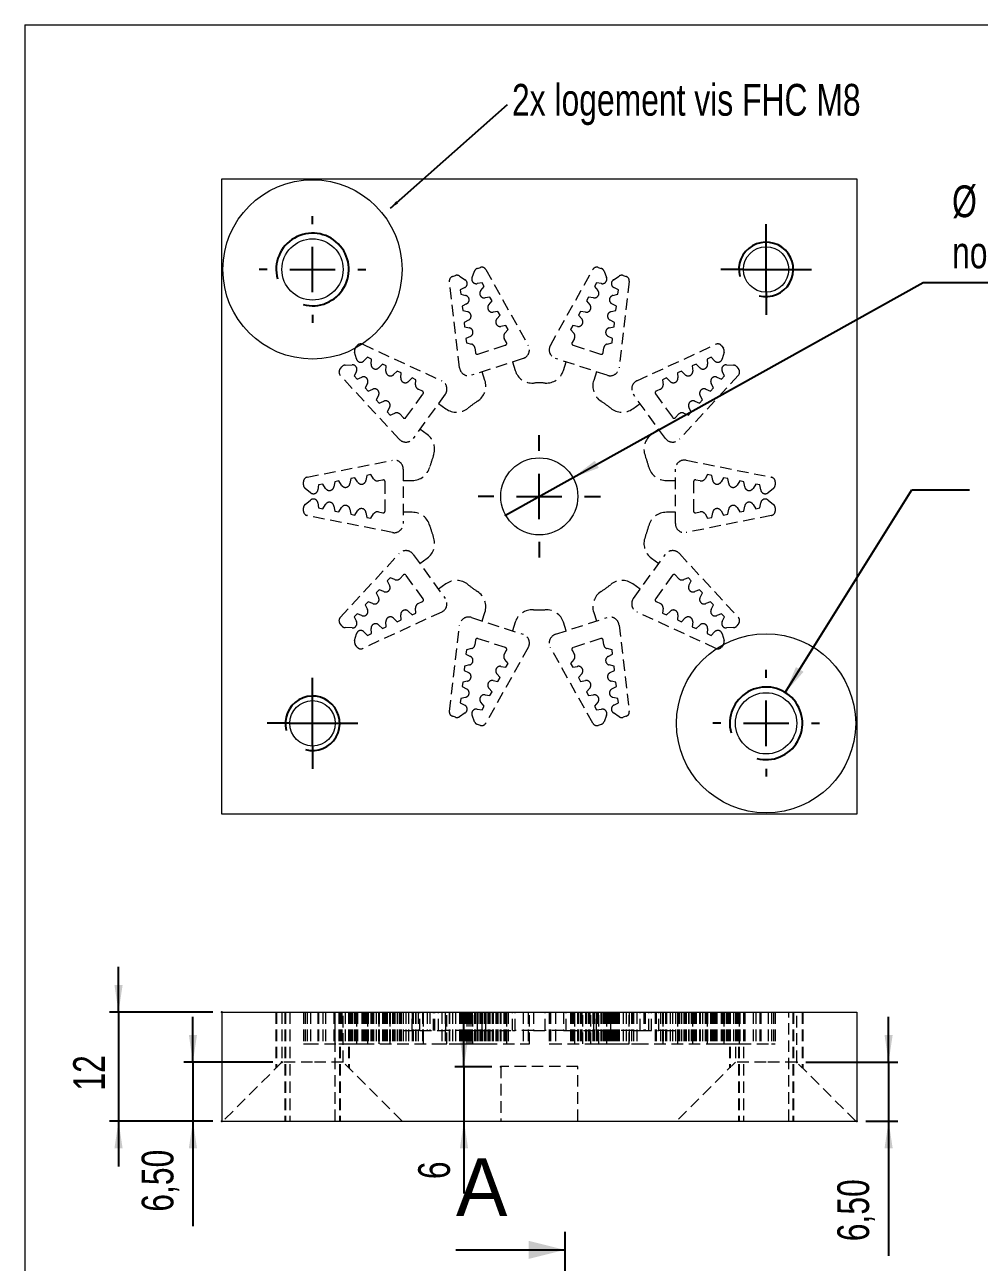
# Model space of a CAD drawing. Extents: x 12 to 198, y 12 to 285.
# Drawn here: x 12 to 117.2, y 148.7 to 285 of the extents above; entities that cross this region are included whole.
import ezdxf

# ---------------------------------------------------------------- set-up
doc = ezdxf.new("R2010")
doc.units = 0
doc.header["$MEASUREMENT"] = 0
doc.header["$PDSIZE"] = -1
doc.linetypes.add('CENTER', pattern=[10.16, 6.35, -1.27, 1.27, -1.27])
doc.linetypes.add('HIDDEN', pattern=[1.905, 1.27, -0.635])
doc.styles.add('SLDTEXTSTYLE0', font='txt', dxfattribs={"width": 0.75})
doc.dimstyles.new('SLDDIMSTYLE2', dxfattribs={"dimtxt": 6, "dimasz": 3, "dimexe": 0, "dimexo": 0.0625, "dimgap": 1.5, "dimtad": 0, "dimtih": 1, "dimtoh": 1, "dimdec": 0, "dimzin": 0, "dimdsep": 46, "dimtxsty": 'Standard', "dimsah": 1, "dimcen": 0.09, "dimadec": 0, "dimazin": 0, "dimtfac": 1, "dimtdec": 0, "dimtofl": 0, "dimtmove": 0, "dimatfit": 3, "dimfxl": 1, "dimtolj": 1, "dimtzin": 0, "dimarcsym": 0})
doc.dimstyles.new('SLDDIMSTYLE3', dxfattribs={"dimtxt": 3.5, "dimasz": 3, "dimexe": 1, "dimexo": 0.0625, "dimgap": 0.875, "dimtad": 0, "dimtih": 1, "dimtoh": 1, "dimzin": 12, "dimdsep": 46, "dimtxsty": 'Standard', "dimsah": 1, "dimcen": 0.09, "dimclrd": 255, "dimclre": 255, "dimclrt": 255, "dimadec": 0, "dimazin": 0, "dimtfac": 1, "dimtdec": 4, "dimtofl": 0, "dimtmove": 0, "dimatfit": 3, "dimfxl": 1, "dimtolj": 1, "dimtzin": 12, "dimarcsym": 0})
doc.dimstyles.new('SLDDIMSTYLE4', dxfattribs={"dimtxt": 3.5, "dimasz": 3, "dimexe": 1, "dimexo": 0.0625, "dimgap": 0.875, "dimtad": 0, "dimtih": 1, "dimtoh": 1, "dimzin": 12, "dimdsep": 46, "dimtxsty": 'Standard', "dimsah": 1, "dimcen": 0.09, "dimclrd": 255, "dimclre": 255, "dimclrt": 255, "dimadec": 0, "dimazin": 0, "dimtfac": 1, "dimtdec": 4, "dimtmove": 0, "dimatfit": 3, "dimfxl": 1, "dimtolj": 1, "dimtzin": 12, "dimarcsym": 0})
doc.dimstyles.new('SLDDIMSTYLE5', dxfattribs={"dimtxt": 6, "dimasz": 1, "dimexe": 0, "dimexo": 0.0625, "dimgap": 1.5, "dimtad": 0, "dimtih": 1, "dimtoh": 1, "dimdec": 0, "dimzin": 0, "dimdsep": 46, "dimtxsty": 'Standard', "dimblk1": 'DOT', "dimblk2": 'DOT', "dimsah": 1, "dimcen": 0.09, "dimadec": 0, "dimazin": 0, "dimtfac": 1, "dimtdec": 0, "dimtofl": 0, "dimtmove": 0, "dimatfit": 3, "dimfxl": 1, "dimtolj": 1, "dimtzin": 0, "dimarcsym": 0})

# ---------------------------------------------------------------- blocks, each defined once
blk = doc.blocks.new('*D11')
for p, q in [((22.34, 176.22), (22.34, 181.22)), ((32.73, 176.22), (21.34, 176.22)), ((22.34, 176.22), (22.34, 164.22)), ((32.73, 164.22), (21.34, 164.22)), ((22.34, 164.22), (22.34, 159.22))]:
    blk.add_line(p, q)
at = {"color": 7}
for p in [(33.73, 176.22), (33.73, 164.22)]:
    blk.add_point(p, dxfattribs=at)
at = {"color": 255}
for points in [[(22.34, 176.22), (22.79, 179.22), (21.89, 179.22)], [(22.34, 164.22), (21.89, 161.22), (22.79, 161.22)]]:
    blk.add_solid(points, dxfattribs=at)
at = {"color": 7, "insert": (20.84, 167.58), "char_height": 3.5, "attachment_point": 7, "rotation": 90, "style": 'SLDTEXTSTYLE0'}
blk.add_mtext('12', dxfattribs=at)
blk = doc.blocks.new('*D12')
for p, q in [((60.42, 170.22), (60.42, 175.22)), ((63.48, 170.22), (59.42, 170.22)), ((60.42, 170.22), (60.42, 164.22)), ((60.42, 164.22), (60.42, 156.25))]:
    blk.add_line(p, q)
at = {"color": 7}
for p in [(64.48, 170.22), (33.73, 164.22)]:
    blk.add_point(p, dxfattribs=at)
at = {"color": 255}
for points in [[(60.42, 170.22), (60.87, 173.22), (59.97, 173.22)], [(60.42, 164.22), (59.97, 161.22), (60.87, 161.22)]]:
    blk.add_solid(points, dxfattribs=at)
at = {"color": 7, "insert": (58.92, 157.83), "char_height": 3.5, "attachment_point": 7, "rotation": 90, "style": 'SLDTEXTSTYLE0'}
blk.add_mtext('6', dxfattribs=at)
blk = doc.blocks.new('*D13')
for p, q in [((107.23, 170.72), (107.23, 175.72)), ((98.1, 170.72), (108.23, 170.72)), ((107.23, 170.72), (107.23, 164.22)), ((104.73, 164.22), (108.23, 164.22)), ((107.23, 164.22), (107.23, 149.4))]:
    blk.add_line(p, q)
at = {"color": 7}
for p in [(97.1, 170.72), (103.73, 164.22)]:
    blk.add_point(p, dxfattribs=at)
at = {"color": 255}
for points in [[(107.23, 170.72), (107.68, 173.72), (106.78, 173.72)], [(107.23, 164.22), (106.78, 161.22), (107.68, 161.22)]]:
    blk.add_solid(points, dxfattribs=at)
at = {"color": 7, "insert": (105.73, 150.99), "char_height": 3.5, "attachment_point": 7, "rotation": 90, "style": 'SLDTEXTSTYLE0'}
blk.add_mtext('6,50', dxfattribs=at)
blk = doc.blocks.new('*D14')
for p, q in [((30.54, 170.72), (30.54, 175.72)), ((39.35, 170.72), (29.54, 170.72)), ((30.54, 170.72), (30.54, 164.22)), ((32.73, 164.22), (29.54, 164.22)), ((30.54, 164.22), (30.54, 152.65))]:
    blk.add_line(p, q)
at = {"color": 7}
for p in [(40.35, 170.72), (33.73, 164.22)]:
    blk.add_point(p, dxfattribs=at)
at = {"color": 255}
for points in [[(30.54, 170.72), (30.99, 173.72), (30.09, 173.72)], [(30.54, 164.22), (30.09, 161.22), (30.99, 161.22)]]:
    blk.add_solid(points, dxfattribs=at)
at = {"color": 7, "insert": (29.04, 154.24), "char_height": 3.5, "attachment_point": 7, "rotation": 90, "style": 'SLDTEXTSTYLE0'}
blk.add_mtext('6,50', dxfattribs=at)
blk = doc.blocks.new('*D15')
for p, q in [((72.44, 235.11), (111.05, 256.62)), ((111.05, 256.62), (148.42, 256.62)), ((65.01, 230.98), (72.44, 235.11))]:
    blk.add_line(p, q)
at = {"color": 7}
for p in [(72.44, 235.11), (65.01, 230.98)]:
    blk.add_point(p, dxfattribs=at)
at = {"color": 255}
blk.add_solid([(72.44, 235.11), (75.28, 236.18), (74.84, 236.97)], dxfattribs=at)
at = {"color": 7, "char_height": 3.5, "attachment_point": 7, "style": 'SLDTEXTSTYLE0'}
for s, insert in [('%%c', (114.23, 263.67)), ('8,50', (119.21, 263.67)), ('non traversant', (114.23, 258.12))]:
    blk.add_mtext(s, dxfattribs=dict(at, insert=insert))
blk = doc.blocks.new('_DOT')
blk.add_line((-0.5, 0), (-1, 0))
at = {"const_width": 0.5}
blk.add_lwpolyline([(-0.25, 0, 1), (0.25, 0, 1)], format="xyb", close=True, dxfattribs=at)

msp = doc.modelspace()

# ---------------------------------------------------------------- linework, layer by layer
at = {"color": 7, "linetype": 'Continuous', "lineweight": 0}
for q in [(198, 285), (12, 12)]:
    msp.add_line((12, 285), q, dxfattribs=at)
at = {"color": 7, "linetype": 'Continuous', "lineweight": 15}
for p, q in [((33.725, 268.044), (103.725, 268.044)), ((33.725, 198.044), (33.725, 268.044)), ((103.725, 268.044), (103.725, 198.044)), ((103.725, 198.044), (33.725, 198.044)), ((33.725, 176.223), (33.725, 164.223)), ((33.725, 176.223), (103.725, 176.223)), ((103.725, 176.223), (103.725, 164.223)), ((33.725, 164.223), (103.725, 164.223))]:
    msp.add_line(p, q, dxfattribs=at)
at = {"color": 7, "linetype": 'Continuous'}
for p, q in [((43.725, 263.044), (43.725, 263.919)), ((93.725, 260.544), (93.725, 263.044)), ((43.725, 255.544), (43.725, 260.544)), ((93.725, 255.544), (93.725, 260.544)), ((38.725, 258.044), (37.85, 258.044)), ((41.225, 258.044), (46.225, 258.044)), ((48.725, 258.044), (49.6, 258.044)), ((91.225, 258.044), (88.725, 258.044)), ((91.225, 258.044), (96.225, 258.044)), ((96.225, 258.044), (98.725, 258.044)), ((93.725, 255.544), (93.725, 253.044)), ((43.725, 253.044), (43.725, 252.169)), ((68.725, 238.044), (68.725, 239.794)), ((68.725, 230.544), (68.725, 235.544)), ((63.725, 233.044), (61.975, 233.044)), ((66.225, 233.044), (71.225, 233.044)), ((73.725, 233.044), (75.475, 233.044)), ((68.725, 228.044), (68.725, 226.294)), ((43.725, 210.544), (43.725, 213.044)), ((93.725, 213.044), (93.725, 213.919)), ((43.725, 205.544), (43.725, 210.544)), ((93.725, 205.544), (93.725, 210.544)), ((41.225, 208.044), (38.725, 208.044)), ((41.225, 208.044), (46.225, 208.044)), ((46.225, 208.044), (48.725, 208.044)), ((88.725, 208.044), (87.85, 208.044)), ((91.225, 208.044), (96.225, 208.044)), ((98.725, 208.044), (99.6, 208.044)), ((43.725, 205.544), (43.725, 203.044)), ((93.725, 203.044), (93.725, 202.169)), ((59.541, 150.036), (71.541, 150.036))]:
    msp.add_line(p, q, dxfattribs=at)
at = {"color": 9, "linetype": 'HIDDEN', "lineweight": 0}
for p, q in [((61.314, 257.149), (61.586, 257.866)), ((61.899, 258.164), (62.232, 258.272)), ((62.823, 258.041), (67.507, 249.677)), ((69.944, 249.677), (74.628, 258.041)), ((75.219, 258.272), (75.552, 258.164)), ((75.865, 257.866), (76.136, 257.149)), ((59.935, 247.217), (58.808, 256.737)), ((59.15, 257.271), (59.483, 257.379)), ((59.911, 257.322), (60.553, 256.901)), ((62.41, 256.567), (61.862, 256.478)), ((62.645, 256.148), (62.41, 256.567)), ((75.041, 256.567), (74.806, 256.148)), ((75.588, 256.478), (75.041, 256.567)), ((76.898, 256.901), (77.539, 257.322)), ((78.643, 256.737), (77.516, 247.217)), ((77.968, 257.379), (78.301, 257.271)), ((60.504, 256.037), (60.008, 255.787)), ((60.008, 255.787), (60.065, 255.31)), ((60.065, 255.31), (60.605, 255.182)), ((62.283, 255.728), (62.645, 256.148)), ((63.289, 254.997), (62.742, 254.908)), ((63.524, 254.577), (63.289, 254.997)), ((74.162, 254.997), (73.927, 254.577)), ((74.709, 254.908), (74.162, 254.997)), ((74.806, 256.148), (75.168, 255.728)), ((76.846, 255.182), (77.386, 255.31)), ((77.442, 255.787), (76.947, 256.037)), ((77.386, 255.31), (77.442, 255.787)), ((60.715, 254.249), (60.22, 254)), ((60.22, 254), (60.277, 253.522)), ((63.162, 254.157), (63.524, 254.577)), ((73.927, 254.577), (74.289, 254.157)), ((77.231, 254), (76.736, 254.249)), ((77.174, 253.522), (77.231, 254)), ((60.277, 253.522), (60.816, 253.395)), ((60.927, 252.462), (60.432, 252.212)), ((60.432, 252.212), (60.488, 251.735)), ((64.169, 253.426), (63.621, 253.337)), ((64.042, 252.587), (64.404, 253.007)), ((64.404, 253.007), (64.169, 253.426)), ((73.282, 253.426), (73.047, 253.007)), ((73.047, 253.007), (73.409, 252.587)), ((73.829, 253.337), (73.282, 253.426)), ((77.019, 252.212), (76.524, 252.462)), ((76.635, 253.395), (77.174, 253.522)), ((76.963, 251.735), (77.019, 252.212)), ((60.488, 251.735), (61.028, 251.607)), ((65.048, 251.856), (64.501, 251.767)), ((64.921, 251.016), (65.283, 251.436)), ((65.283, 251.436), (65.048, 251.856)), ((72.403, 251.856), (72.168, 251.436)), ((72.168, 251.436), (72.53, 251.016)), ((72.95, 251.767), (72.403, 251.856)), ((76.423, 251.607), (76.963, 251.735)), ((48.438, 249.354), (48.643, 249.637)), ((49.257, 249.798), (57.963, 245.784)), ((61.138, 250.674), (60.643, 250.425)), ((60.643, 250.425), (60.7, 249.947)), ((60.7, 249.947), (61.239, 249.82)), ((61.942, 248.715), (65.002, 249.709)), ((65.115, 249.997), (64.864, 250.446)), ((72.587, 250.446), (72.336, 249.997)), ((72.449, 249.709), (75.509, 248.715)), ((76.211, 249.82), (76.751, 249.947)), ((76.808, 250.425), (76.312, 250.674)), ((76.751, 249.947), (76.808, 250.425)), ((79.488, 245.784), (88.194, 249.798)), ((88.808, 249.637), (89.013, 249.354)), ((48.561, 248.189), (48.36, 248.929)), ((49.789, 248.363), (49.399, 247.969)), ((50.226, 248.161), (49.789, 248.363)), ((50.18, 247.609), (50.226, 248.161)), ((66.943, 248.237), (61.237, 246.383)), ((61.621, 249.392), (61.682, 248.882)), ((76.214, 246.383), (70.507, 248.237)), ((75.769, 248.882), (75.829, 249.392)), ((87.662, 248.363), (87.225, 248.161)), ((87.225, 248.161), (87.271, 247.609)), ((88.052, 247.969), (87.662, 248.363)), ((89.091, 248.929), (88.889, 248.189)), ((46.739, 247.016), (46.944, 247.299)), ((47.325, 247.505), (48.091, 247.541)), ((48.559, 246.813), (48.305, 246.32)), ((51.424, 247.609), (51.034, 247.215)), ((51.861, 247.408), (51.424, 247.609)), ((51.815, 246.855), (51.861, 247.408)), ((53.059, 246.855), (52.668, 246.462)), ((53.495, 246.654), (53.059, 246.855)), ((62.733, 245.825), (62.426, 246.769)), ((65.754, 247.851), (66.061, 246.906)), ((71.389, 246.906), (71.696, 247.851)), ((75.025, 246.769), (74.718, 245.825)), ((84.392, 246.855), (83.955, 246.654)), ((84.783, 246.462), (84.392, 246.855)), ((86.027, 247.609), (85.59, 247.408)), ((85.59, 247.408), (85.636, 246.855)), ((86.417, 247.215), (86.027, 247.609)), ((89.146, 246.32), (88.892, 246.813)), ((89.36, 247.541), (90.126, 247.505)), ((90.506, 247.299), (90.712, 247.016)), ((53.283, 239.343), (46.776, 246.383)), ((48.305, 246.32), (48.632, 245.967)), ((48.632, 245.967), (49.143, 246.181)), ((49.781, 245.491), (49.527, 244.998)), ((53.449, 246.101), (53.495, 246.654)), ((54.693, 246.102), (54.303, 245.708)), ((55.13, 245.9), (54.693, 246.102)), ((55.084, 245.348), (55.13, 245.9)), ((82.758, 246.102), (82.321, 245.9)), ((82.321, 245.9), (82.367, 245.348)), ((83.148, 245.708), (82.758, 246.102)), ((83.955, 246.654), (84.001, 246.101)), ((90.675, 246.383), (84.167, 239.343)), ((87.924, 244.998), (87.67, 245.491)), ((88.308, 246.181), (88.819, 245.967)), ((88.819, 245.967), (89.146, 246.32)), ((49.527, 244.998), (49.854, 244.645)), ((49.854, 244.645), (50.365, 244.859)), ((51.003, 244.169), (50.749, 243.677)), ((54.027, 241.735), (55.918, 244.338)), ((58.353, 244.288), (54.827, 239.434)), ((55.84, 244.637), (55.373, 244.852)), ((82.624, 239.434), (79.097, 244.288)), ((81.533, 244.338), (83.424, 241.735)), ((82.078, 244.852), (81.611, 244.637)), ((86.702, 243.677), (86.448, 244.169)), ((87.086, 244.859), (87.597, 244.645)), ((87.597, 244.645), (87.924, 244.998)), ((50.749, 243.677), (51.075, 243.323)), ((51.075, 243.323), (51.587, 243.538)), ((52.225, 242.848), (51.971, 242.355)), ((57.619, 243.277), (58.422, 242.693)), ((79.028, 242.693), (79.832, 243.277)), ((85.48, 242.355), (85.226, 242.848)), ((85.864, 243.538), (86.375, 243.323)), ((86.375, 243.323), (86.702, 243.677)), ((51.971, 242.355), (52.297, 242.001)), ((52.297, 242.001), (52.809, 242.216)), ((53.369, 242.094), (53.718, 241.717)), ((83.733, 241.717), (84.082, 242.094)), ((84.642, 242.216), (85.153, 242.001)), ((85.153, 242.001), (85.48, 242.355)), ((56.365, 239.861), (55.561, 240.445)), ((81.889, 240.445), (81.086, 239.861)), ((43.128, 235.155), (52.53, 237.025)), ((53.725, 236.044), (53.725, 230.044)), ((83.725, 230.044), (83.725, 236.044)), ((84.92, 237.025), (94.323, 235.155)), ((42.725, 234.315), (42.725, 234.664)), ((46.167, 234.658), (46.083, 234.11)), ((46.639, 234.752), (46.167, 234.658)), ((46.927, 234.278), (46.639, 234.752)), ((47.933, 235.009), (47.848, 234.461)), ((48.404, 235.103), (47.933, 235.009)), ((48.692, 234.629), (48.404, 235.103)), ((49.698, 235.36), (49.614, 234.812)), ((50.17, 235.454), (49.698, 235.36)), ((50.458, 234.98), (50.17, 235.454)), ((51.486, 234.849), (50.983, 234.749)), ((51.725, 231.436), (51.725, 234.653)), ((53.725, 234.794), (54.719, 234.794)), ((82.732, 234.794), (83.725, 234.794)), ((85.725, 234.653), (85.725, 231.436)), ((86.468, 234.749), (85.964, 234.849)), ((87.281, 235.454), (86.993, 234.98)), ((87.753, 235.36), (87.281, 235.454)), ((87.837, 234.812), (87.753, 235.36)), ((89.046, 235.103), (88.759, 234.629)), ((89.518, 235.009), (89.046, 235.103)), ((89.602, 234.461), (89.518, 235.009)), ((90.812, 234.752), (90.524, 234.278)), ((91.283, 234.658), (90.812, 234.752)), ((91.368, 234.11), (91.283, 234.658)), ((94.725, 234.664), (94.725, 234.315)), ((43.51, 233.445), (42.912, 233.925)), ((44.402, 234.307), (44.318, 233.759)), ((44.874, 234.4), (44.402, 234.307)), ((45.161, 233.926), (44.874, 234.4)), ((92.577, 234.4), (92.289, 233.926)), ((93.049, 234.307), (92.577, 234.4)), ((93.133, 233.759), (93.049, 234.307)), ((94.538, 233.925), (93.94, 233.445)), ((42.725, 231.424), (42.725, 231.774)), ((42.912, 232.164), (43.51, 232.644)), ((44.318, 232.33), (44.402, 231.782)), ((44.402, 231.782), (44.874, 231.688)), ((44.874, 231.688), (45.161, 232.162)), ((46.083, 231.979), (46.167, 231.431)), ((46.639, 231.337), (46.927, 231.811)), ((90.524, 231.811), (90.812, 231.337)), ((91.283, 231.431), (91.368, 231.979)), ((92.289, 232.162), (92.577, 231.688)), ((92.577, 231.688), (93.049, 231.782)), ((93.049, 231.782), (93.133, 232.33)), ((93.94, 232.644), (94.538, 232.164)), ((94.725, 231.774), (94.725, 231.424)), ((52.53, 229.064), (43.128, 230.934)), ((46.167, 231.431), (46.639, 231.337)), ((47.848, 231.628), (47.933, 231.08)), ((47.933, 231.08), (48.404, 230.986)), ((48.404, 230.986), (48.692, 231.46)), ((49.614, 231.276), (49.698, 230.728)), ((49.698, 230.728), (50.17, 230.635)), ((50.17, 230.635), (50.458, 231.109)), ((50.983, 231.34), (51.486, 231.239)), ((54.719, 231.294), (53.725, 231.294)), ((83.725, 231.294), (82.732, 231.294)), ((94.323, 230.934), (84.92, 229.064)), ((85.964, 231.239), (86.468, 231.34)), ((86.993, 231.109), (87.281, 230.635)), ((87.281, 230.635), (87.753, 230.728)), ((87.753, 230.728), (87.837, 231.276)), ((88.759, 231.46), (89.046, 230.986)), ((89.046, 230.986), (89.518, 231.08)), ((89.518, 231.08), (89.602, 231.628)), ((90.812, 231.337), (91.283, 231.431)), ((46.776, 219.706), (53.283, 226.746)), ((54.827, 226.655), (58.353, 221.8)), ((79.097, 221.8), (82.624, 226.655)), ((84.167, 226.746), (90.675, 219.706)), ((55.561, 225.643), (56.365, 226.227)), ((81.086, 226.227), (81.889, 225.643)), ((52.297, 224.087), (51.971, 223.734)), ((51.971, 223.734), (52.225, 223.241)), ((52.809, 223.873), (52.297, 224.087)), ((53.718, 224.372), (53.369, 223.994)), ((55.918, 221.75), (54.027, 224.353)), ((83.424, 224.353), (81.533, 221.75)), ((84.082, 223.994), (83.733, 224.372)), ((85.153, 224.087), (84.642, 223.873)), ((85.48, 223.734), (85.153, 224.087)), ((85.226, 223.241), (85.48, 223.734)), ((51.075, 222.765), (50.749, 222.412)), ((50.749, 222.412), (51.003, 221.919)), ((51.587, 222.551), (51.075, 222.765)), ((58.422, 223.396), (57.619, 222.812)), ((79.832, 222.812), (79.028, 223.396)), ((86.375, 222.765), (85.864, 222.551)), ((86.702, 222.412), (86.375, 222.765)), ((86.448, 221.919), (86.702, 222.412)), ((49.854, 221.444), (49.527, 221.09)), ((49.527, 221.09), (49.781, 220.597)), ((50.365, 221.229), (49.854, 221.444)), ((55.373, 221.236), (55.84, 221.451)), ((81.611, 221.451), (82.078, 221.236)), ((87.597, 221.444), (87.086, 221.229)), ((87.924, 221.09), (87.597, 221.444)), ((87.67, 220.597), (87.924, 221.09)), ((48.632, 220.122), (48.305, 219.769)), ((48.305, 219.769), (48.559, 219.276)), ((49.143, 219.907), (48.632, 220.122)), ((57.963, 220.305), (49.257, 216.291)), ((52.668, 219.627), (53.059, 219.233)), ((53.495, 219.435), (53.449, 219.987)), ((54.303, 220.381), (54.693, 219.987)), ((54.693, 219.987), (55.13, 220.188)), ((55.13, 220.188), (55.084, 220.741)), ((61.237, 219.706), (66.943, 217.851)), ((62.426, 219.319), (62.733, 220.264)), ((70.507, 217.851), (76.214, 219.706)), ((74.718, 220.264), (75.025, 219.319)), ((88.194, 216.291), (79.488, 220.305)), ((82.367, 220.741), (82.321, 220.188)), ((82.321, 220.188), (82.758, 219.987)), ((82.758, 219.987), (83.148, 220.381)), ((84.001, 219.987), (83.955, 219.435)), ((84.392, 219.233), (84.783, 219.627)), ((88.819, 220.122), (88.308, 219.907)), ((89.146, 219.769), (88.819, 220.122)), ((88.892, 219.276), (89.146, 219.769)), ((46.944, 218.79), (46.739, 219.073)), ((48.091, 218.547), (47.325, 218.584)), ((49.399, 218.12), (49.789, 217.726)), ((50.226, 217.927), (50.18, 218.48)), ((51.034, 218.873), (51.424, 218.48)), ((51.424, 218.48), (51.861, 218.681)), ((51.861, 218.681), (51.815, 219.234)), ((53.059, 219.233), (53.495, 219.435)), ((58.808, 209.352), (59.935, 218.872)), ((66.061, 219.182), (65.754, 218.238)), ((71.696, 218.238), (71.389, 219.182)), ((77.516, 218.872), (78.643, 209.352)), ((83.955, 219.435), (84.392, 219.233)), ((85.636, 219.234), (85.59, 218.681)), ((85.59, 218.681), (86.027, 218.48)), ((86.027, 218.48), (86.417, 218.873)), ((87.271, 218.48), (87.225, 217.927)), ((87.662, 217.726), (88.052, 218.12)), ((90.126, 218.584), (89.36, 218.547)), ((90.712, 219.073), (90.506, 218.79)), ((48.36, 217.16), (48.561, 217.899)), ((49.789, 217.726), (50.226, 217.927)), ((61.682, 217.207), (61.621, 216.697)), ((65.002, 216.379), (61.942, 217.373)), ((75.509, 217.373), (72.449, 216.379)), ((75.829, 216.697), (75.769, 217.207)), ((87.225, 217.927), (87.662, 217.726)), ((88.889, 217.899), (89.091, 217.16)), ((48.643, 216.451), (48.438, 216.734)), ((60.7, 216.142), (60.643, 215.664)), ((60.643, 215.664), (61.138, 215.414)), ((61.239, 216.269), (60.7, 216.142)), ((67.507, 216.412), (62.823, 208.047)), ((64.864, 215.643), (65.115, 216.091)), ((74.628, 208.047), (69.944, 216.412)), ((72.336, 216.091), (72.587, 215.643)), ((76.751, 216.142), (76.211, 216.269)), ((76.312, 215.414), (76.808, 215.664)), ((76.808, 215.664), (76.751, 216.142)), ((89.013, 216.734), (88.808, 216.451)), ((60.488, 214.354), (60.432, 213.876)), ((61.028, 214.481), (60.488, 214.354)), ((64.501, 214.322), (65.048, 214.233)), ((65.283, 214.652), (64.921, 215.072)), ((65.048, 214.233), (65.283, 214.652)), ((72.53, 215.072), (72.168, 214.652)), ((72.168, 214.652), (72.403, 214.233)), ((72.403, 214.233), (72.95, 214.322)), ((76.963, 214.354), (76.423, 214.481)), ((77.019, 213.876), (76.963, 214.354)), ((60.816, 212.694), (60.277, 212.567)), ((60.432, 213.876), (60.927, 213.627)), ((63.621, 212.751), (64.169, 212.662)), ((64.404, 213.082), (64.042, 213.502)), ((64.169, 212.662), (64.404, 213.082)), ((73.409, 213.502), (73.047, 213.082)), ((73.047, 213.082), (73.282, 212.662)), ((73.282, 212.662), (73.829, 212.751)), ((76.524, 213.627), (77.019, 213.876)), ((77.174, 212.567), (76.635, 212.694)), ((60.277, 212.567), (60.22, 212.089)), ((60.22, 212.089), (60.715, 211.839)), ((63.524, 211.511), (63.162, 211.931)), ((63.289, 211.092), (63.524, 211.511)), ((74.289, 211.931), (73.927, 211.511)), ((73.927, 211.511), (74.162, 211.092)), ((76.736, 211.839), (77.231, 212.089)), ((77.231, 212.089), (77.174, 212.567)), ((60.065, 210.779), (60.008, 210.301)), ((60.008, 210.301), (60.504, 210.052)), ((60.605, 210.906), (60.065, 210.779)), ((62.645, 209.941), (62.283, 210.361)), ((62.41, 209.521), (62.645, 209.941)), ((62.742, 211.181), (63.289, 211.092)), ((74.162, 211.092), (74.709, 211.181)), ((75.168, 210.361), (74.806, 209.941)), ((74.806, 209.941), (75.041, 209.521)), ((77.386, 210.779), (76.846, 210.906)), ((76.947, 210.052), (77.442, 210.301)), ((77.442, 210.301), (77.386, 210.779)), ((59.483, 208.709), (59.15, 208.817)), ((60.553, 209.187), (59.911, 208.767)), ((61.586, 208.223), (61.314, 208.94)), ((61.862, 209.61), (62.41, 209.521)), ((75.041, 209.521), (75.588, 209.61)), ((76.136, 208.94), (75.865, 208.223)), ((77.539, 208.767), (76.898, 209.187)), ((78.301, 208.817), (77.968, 208.709)), ((62.232, 207.816), (61.899, 207.924)), ((75.552, 207.924), (75.219, 207.816)), ((40.35, 176.223), (40.35, 170.723)), ((41.225, 176.223), (41.225, 164.223)), ((42.725, 176.223), (42.725, 172.723)), ((42.912, 176.223), (42.912, 172.723)), ((43.128, 176.223), (43.128, 172.723)), ((43.51, 176.223), (43.51, 172.723)), ((44.318, 176.223), (44.318, 172.723)), ((44.402, 176.223), (44.402, 172.723)), ((44.874, 176.223), (44.874, 172.723)), ((45.161, 176.223), (45.161, 172.723)), ((46.083, 176.223), (46.083, 172.723)), ((46.167, 176.223), (46.167, 172.723)), ((46.225, 164.223), (46.225, 176.223)), ((46.639, 176.223), (46.639, 172.723)), ((46.643, 176.223), (46.643, 172.723)), ((46.739, 176.223), (46.739, 172.723)), ((46.776, 176.223), (46.776, 172.723)), ((46.927, 176.223), (46.927, 172.723)), ((46.944, 176.223), (46.944, 172.723)), ((47.1, 170.723), (47.1, 176.223)), ((47.325, 176.223), (47.325, 172.723)), ((47.848, 176.223), (47.848, 172.723)), ((47.933, 176.223), (47.933, 172.723)), ((48.091, 176.223), (48.091, 172.723)), ((48.305, 176.223), (48.305, 172.723)), ((48.342, 176.223), (48.342, 172.723)), ((48.36, 176.223), (48.36, 172.723)), ((48.404, 176.223), (48.404, 172.723)), ((48.438, 176.223), (48.438, 172.723)), ((48.559, 176.223), (48.559, 172.723)), ((48.561, 176.223), (48.561, 172.723)), ((48.615, 172.723), (48.615, 176.223)), ((48.632, 176.223), (48.632, 172.723)), ((48.643, 176.223), (48.643, 172.723)), ((48.692, 176.223), (48.692, 172.723)), ((49.143, 176.223), (49.143, 172.723)), ((49.257, 176.223), (49.257, 172.723)), ((49.399, 176.223), (49.399, 172.723)), ((49.527, 176.223), (49.527, 172.723)), ((49.614, 176.223), (49.614, 172.723)), ((49.698, 176.223), (49.698, 172.723)), ((49.781, 176.223), (49.781, 172.723)), ((49.789, 176.223), (49.789, 172.723)), ((49.836, 172.723), (49.836, 176.223)), ((49.854, 176.223), (49.854, 172.723)), ((50.17, 176.223), (50.17, 172.723)), ((50.178, 176.223), (50.178, 172.723)), ((50.18, 176.223), (50.18, 172.723)), ((50.226, 176.223), (50.226, 172.723)), ((50.365, 176.223), (50.365, 172.723)), ((50.458, 176.223), (50.458, 172.723)), ((50.749, 176.223), (50.749, 172.723)), ((50.983, 176.223), (50.983, 172.723)), ((51.003, 176.223), (51.003, 172.723)), ((51.034, 176.223), (51.034, 172.723)), ((51.058, 172.723), (51.058, 176.223)), ((51.075, 176.223), (51.075, 172.723)), ((51.424, 176.223), (51.424, 172.723)), ((51.486, 176.223), (51.486, 172.723)), ((51.587, 176.223), (51.587, 172.723)), ((51.725, 176.223), (51.725, 172.723)), ((51.813, 176.223), (51.813, 172.723)), ((51.815, 176.223), (51.815, 172.723)), ((51.861, 176.223), (51.861, 172.723)), ((51.971, 176.223), (51.971, 172.723)), ((52.225, 176.223), (52.225, 172.723)), ((52.28, 172.723), (52.28, 176.223)), ((52.297, 176.223), (52.297, 172.723)), ((52.53, 176.223), (52.53, 172.723)), ((52.668, 176.223), (52.668, 172.723)), ((52.809, 176.223), (52.809, 172.723)), ((53.059, 176.223), (53.059, 172.723)), ((53.283, 176.223), (53.283, 172.723)), ((53.369, 176.223), (53.369, 172.723)), ((53.448, 176.223), (53.448, 172.723)), ((53.449, 176.223), (53.449, 172.723)), ((53.495, 176.223), (53.495, 172.723)), ((53.718, 176.223), (53.718, 172.723)), ((53.725, 176.223), (53.725, 172.723)), ((54.027, 176.223), (54.027, 172.723)), ((54.303, 176.223), (54.303, 172.723)), ((54.693, 176.223), (54.693, 172.723)), ((54.719, 174.223), (54.719, 176.223)), ((54.827, 176.223), (54.827, 172.723)), ((55.082, 176.223), (55.082, 172.723)), ((55.084, 176.223), (55.084, 172.723)), ((55.13, 176.223), (55.13, 172.723)), ((55.373, 176.223), (55.373, 172.723)), ((55.561, 174.223), (55.561, 176.223)), ((55.84, 176.223), (55.84, 172.723)), ((55.918, 176.223), (55.918, 172.723)), ((55.956, 172.723), (55.956, 176.223)), ((56.365, 176.223), (56.365, 174.223)), ((56.651, 176.223), (56.651, 174.223)), ((57.057, 174.223), (57.057, 176.223)), ((57.19, 174.223), (57.19, 176.223)), ((57.619, 174.223), (57.619, 176.223)), ((57.963, 176.223), (57.963, 172.723)), ((58.353, 176.223), (58.353, 172.723)), ((58.422, 174.223), (58.422, 176.223)), ((58.544, 172.723), (58.544, 176.223)), ((58.805, 176.223), (58.805, 172.723)), ((58.808, 176.223), (58.808, 172.723)), ((59.15, 176.223), (59.15, 172.723)), ((59.483, 176.223), (59.483, 172.723)), ((59.911, 176.223), (59.911, 172.723)), ((59.935, 176.223), (59.935, 172.723)), ((60.008, 176.223), (60.008, 172.723)), ((60.065, 176.223), (60.065, 172.723)), ((60.22, 176.223), (60.22, 172.723)), ((60.277, 176.223), (60.277, 172.723)), ((60.432, 176.223), (60.432, 172.723)), ((60.488, 176.223), (60.488, 172.723)), ((60.504, 176.223), (60.504, 172.723)), ((60.553, 176.223), (60.553, 172.723)), ((60.605, 176.223), (60.605, 172.723)), ((60.643, 176.223), (60.643, 172.723)), ((60.7, 176.223), (60.7, 172.723)), ((60.715, 176.223), (60.715, 172.723)), ((60.779, 172.723), (60.779, 176.223)), ((60.816, 176.223), (60.816, 172.723)), ((60.857, 176.223), (60.857, 174.223)), ((60.927, 176.223), (60.927, 172.723)), ((60.99, 172.723), (60.99, 176.223)), ((61.028, 176.223), (61.028, 172.723)), ((61.138, 176.223), (61.138, 172.723)), ((61.202, 172.723), (61.202, 176.223)), ((61.237, 176.223), (61.237, 172.723)), ((61.239, 176.223), (61.239, 172.723)), ((61.282, 176.223), (61.282, 172.723)), ((61.314, 176.223), (61.314, 172.723)), ((61.413, 172.723), (61.413, 176.223)), ((61.586, 176.223), (61.586, 172.723)), ((61.621, 176.223), (61.621, 172.723)), ((61.682, 176.223), (61.682, 172.723)), ((61.862, 176.223), (61.862, 172.723)), ((61.899, 176.223), (61.899, 172.723)), ((61.92, 174.223), (61.92, 176.223)), ((61.942, 176.223), (61.942, 172.723)), ((62.161, 176.223), (62.161, 172.723)), ((62.232, 176.223), (62.232, 172.723)), ((62.283, 176.223), (62.283, 172.723)), ((62.41, 176.223), (62.41, 172.723)), ((62.426, 174.223), (62.426, 176.223)), ((62.645, 176.223), (62.645, 172.723)), ((62.733, 176.223), (62.733, 174.223)), ((62.742, 176.223), (62.742, 172.723)), ((62.823, 176.223), (62.823, 172.723)), ((62.831, 174.223), (62.831, 176.223)), ((63.041, 176.223), (63.041, 172.723)), ((63.162, 176.223), (63.162, 172.723)), ((63.289, 176.223), (63.289, 172.723)), ((63.524, 176.223), (63.524, 172.723)), ((63.621, 176.223), (63.621, 172.723)), ((63.92, 176.223), (63.92, 172.723)), ((64.042, 176.223), (64.042, 172.723)), ((64.169, 176.223), (64.169, 172.723)), ((64.404, 176.223), (64.404, 172.723)), ((64.501, 176.223), (64.501, 172.723)), ((64.8, 176.223), (64.8, 172.723)), ((64.864, 176.223), (64.864, 172.723)), ((64.921, 176.223), (64.921, 172.723)), ((65.002, 176.223), (65.002, 172.723)), ((65.048, 176.223), (65.048, 172.723)), ((65.115, 176.223), (65.115, 172.723)), ((65.14, 172.723), (65.14, 176.223)), ((65.283, 176.223), (65.283, 172.723)), ((65.754, 174.223), (65.754, 176.223)), ((66.061, 174.223), (66.061, 176.223)), ((66.943, 176.223), (66.943, 172.723)), ((67.507, 176.223), (67.507, 172.723)), ((67.634, 172.723), (67.634, 176.223)), ((68.069, 176.223), (68.069, 174.223)), ((69.382, 174.223), (69.382, 176.223)), ((69.816, 176.223), (69.816, 172.723)), ((69.944, 176.223), (69.944, 172.723)), ((70.507, 176.223), (70.507, 172.723)), ((71.389, 176.223), (71.389, 174.223)), ((71.696, 174.223), (71.696, 176.223)), ((72.168, 176.223), (72.168, 172.723)), ((72.31, 176.223), (72.31, 172.723)), ((72.336, 176.223), (72.336, 172.723)), ((72.403, 176.223), (72.403, 172.723)), ((72.449, 176.223), (72.449, 172.723)), ((72.53, 176.223), (72.53, 172.723)), ((72.587, 176.223), (72.587, 172.723)), ((72.651, 172.723), (72.651, 176.223)), ((72.95, 176.223), (72.95, 172.723)), ((73.047, 176.223), (73.047, 172.723)), ((73.282, 176.223), (73.282, 172.723)), ((73.409, 176.223), (73.409, 172.723)), ((73.53, 172.723), (73.53, 176.223)), ((73.829, 176.223), (73.829, 172.723)), ((73.927, 176.223), (73.927, 172.723)), ((74.162, 176.223), (74.162, 172.723)), ((74.289, 176.223), (74.289, 172.723)), ((74.41, 172.723), (74.41, 176.223)), ((74.62, 176.223), (74.62, 174.223)), ((74.628, 176.223), (74.628, 172.723)), ((74.709, 176.223), (74.709, 172.723)), ((74.718, 174.223), (74.718, 176.223)), ((74.806, 176.223), (74.806, 172.723)), ((75.025, 174.223), (75.025, 176.223)), ((75.041, 176.223), (75.041, 172.723)), ((75.168, 176.223), (75.168, 172.723)), ((75.219, 176.223), (75.219, 172.723)), ((75.289, 172.723), (75.289, 176.223)), ((75.509, 176.223), (75.509, 172.723)), ((75.531, 176.223), (75.531, 174.223)), ((75.552, 176.223), (75.552, 172.723)), ((75.588, 176.223), (75.588, 172.723)), ((75.769, 176.223), (75.769, 172.723)), ((75.829, 176.223), (75.829, 172.723)), ((75.865, 176.223), (75.865, 172.723)), ((76.038, 176.223), (76.038, 172.723)), ((76.136, 176.223), (76.136, 172.723)), ((76.169, 172.723), (76.169, 176.223)), ((76.211, 176.223), (76.211, 172.723)), ((76.214, 176.223), (76.214, 172.723)), ((76.249, 176.223), (76.249, 172.723)), ((76.312, 176.223), (76.312, 172.723)), ((76.423, 176.223), (76.423, 172.723)), ((76.461, 176.223), (76.461, 172.723)), ((76.524, 176.223), (76.524, 172.723)), ((76.594, 174.223), (76.594, 176.223)), ((76.635, 176.223), (76.635, 172.723)), ((76.672, 176.223), (76.672, 172.723)), ((76.736, 176.223), (76.736, 172.723)), ((76.751, 176.223), (76.751, 172.723)), ((76.808, 176.223), (76.808, 172.723)), ((76.846, 176.223), (76.846, 172.723)), ((76.898, 176.223), (76.898, 172.723)), ((76.947, 176.223), (76.947, 172.723)), ((76.963, 176.223), (76.963, 172.723)), ((77.019, 176.223), (77.019, 172.723)), ((77.174, 176.223), (77.174, 172.723)), ((77.231, 176.223), (77.231, 172.723)), ((77.386, 176.223), (77.386, 172.723)), ((77.442, 176.223), (77.442, 172.723)), ((77.516, 176.223), (77.516, 172.723)), ((77.539, 176.223), (77.539, 172.723)), ((77.968, 176.223), (77.968, 172.723)), ((78.301, 176.223), (78.301, 172.723)), ((78.643, 176.223), (78.643, 172.723)), ((78.646, 172.723), (78.646, 176.223)), ((78.906, 176.223), (78.906, 172.723)), ((79.028, 176.223), (79.028, 174.223)), ((79.097, 176.223), (79.097, 172.723)), ((79.488, 176.223), (79.488, 172.723)), ((79.832, 174.223), (79.832, 176.223)), ((80.261, 176.223), (80.261, 174.223)), ((80.394, 176.223), (80.394, 174.223)), ((80.8, 174.223), (80.8, 176.223)), ((81.086, 174.223), (81.086, 176.223)), ((81.495, 176.223), (81.495, 172.723)), ((81.533, 176.223), (81.533, 172.723)), ((81.611, 176.223), (81.611, 172.723)), ((81.889, 174.223), (81.889, 176.223)), ((82.078, 176.223), (82.078, 172.723)), ((82.321, 176.223), (82.321, 172.723)), ((82.367, 176.223), (82.367, 172.723)), ((82.368, 172.723), (82.368, 176.223)), ((82.624, 176.223), (82.624, 172.723)), ((82.732, 176.223), (82.732, 174.223)), ((82.758, 176.223), (82.758, 172.723)), ((83.148, 176.223), (83.148, 172.723)), ((83.424, 176.223), (83.424, 172.723)), ((83.725, 176.223), (83.725, 172.723)), ((83.733, 176.223), (83.733, 172.723)), ((83.955, 176.223), (83.955, 172.723)), ((84.001, 176.223), (84.001, 172.723)), ((84.003, 172.723), (84.003, 176.223)), ((84.082, 176.223), (84.082, 172.723)), ((84.167, 176.223), (84.167, 172.723)), ((84.392, 176.223), (84.392, 172.723)), ((84.642, 176.223), (84.642, 172.723)), ((84.783, 176.223), (84.783, 172.723)), ((84.92, 176.223), (84.92, 172.723)), ((85.153, 176.223), (85.153, 172.723)), ((85.171, 176.223), (85.171, 172.723)), ((85.226, 176.223), (85.226, 172.723)), ((85.48, 176.223), (85.48, 172.723)), ((85.59, 176.223), (85.59, 172.723)), ((85.636, 176.223), (85.636, 172.723)), ((85.638, 172.723), (85.638, 176.223)), ((85.725, 176.223), (85.725, 172.723)), ((85.864, 176.223), (85.864, 172.723)), ((85.964, 176.223), (85.964, 172.723)), ((86.027, 176.223), (86.027, 172.723)), ((86.375, 176.223), (86.375, 172.723)), ((86.392, 176.223), (86.392, 172.723)), ((86.417, 176.223), (86.417, 172.723)), ((86.448, 176.223), (86.448, 172.723)), ((86.468, 176.223), (86.468, 172.723)), ((86.702, 176.223), (86.702, 172.723)), ((86.993, 176.223), (86.993, 172.723)), ((87.086, 176.223), (87.086, 172.723)), ((87.225, 176.223), (87.225, 172.723)), ((87.271, 176.223), (87.271, 172.723)), ((87.272, 172.723), (87.272, 176.223)), ((87.281, 176.223), (87.281, 172.723)), ((87.597, 176.223), (87.597, 172.723)), ((87.614, 176.223), (87.614, 172.723)), ((87.662, 176.223), (87.662, 172.723)), ((87.67, 176.223), (87.67, 172.723)), ((87.753, 176.223), (87.753, 172.723)), ((87.837, 176.223), (87.837, 172.723)), ((87.924, 176.223), (87.924, 172.723)), ((88.052, 176.223), (88.052, 172.723)), ((88.194, 176.223), (88.194, 172.723)), ((88.308, 176.223), (88.308, 172.723)), ((88.759, 176.223), (88.759, 172.723)), ((88.808, 176.223), (88.808, 172.723)), ((88.819, 176.223), (88.819, 172.723)), ((88.836, 176.223), (88.836, 172.723)), ((88.889, 176.223), (88.889, 172.723)), ((88.892, 176.223), (88.892, 172.723)), ((89.013, 176.223), (89.013, 172.723)), ((89.046, 176.223), (89.046, 172.723)), ((89.091, 176.223), (89.091, 172.723)), ((89.109, 172.723), (89.109, 176.223)), ((89.146, 176.223), (89.146, 172.723)), ((89.36, 176.223), (89.36, 172.723)), ((89.518, 176.223), (89.518, 172.723)), ((89.602, 176.223), (89.602, 172.723)), ((90.126, 176.223), (90.126, 172.723)), ((90.35, 176.223), (90.35, 170.723)), ((90.506, 176.223), (90.506, 172.723)), ((90.524, 176.223), (90.524, 172.723)), ((90.675, 176.223), (90.675, 172.723)), ((90.712, 176.223), (90.712, 172.723)), ((90.808, 172.723), (90.808, 176.223)), ((90.812, 176.223), (90.812, 172.723)), ((91.225, 176.223), (91.225, 164.223)), ((91.283, 176.223), (91.283, 172.723)), ((91.368, 176.223), (91.368, 172.723)), ((92.289, 176.223), (92.289, 172.723)), ((92.577, 176.223), (92.577, 172.723)), ((93.049, 176.223), (93.049, 172.723)), ((93.133, 176.223), (93.133, 172.723)), ((93.94, 176.223), (93.94, 172.723)), ((94.323, 176.223), (94.323, 172.723)), ((94.538, 176.223), (94.538, 172.723)), ((94.725, 176.223), (94.725, 172.723)), ((96.225, 164.223), (96.225, 176.223)), ((97.1, 170.723), (97.1, 176.223)), ((53.725, 174.223), (54.719, 174.223)), ((55.561, 174.223), (54.719, 174.223)), ((55.561, 174.223), (57.619, 174.223)), ((57.619, 174.223), (58.422, 174.223)), ((60.857, 174.223), (58.422, 174.223)), ((60.857, 174.223), (61.92, 174.223)), ((62.426, 174.223), (61.92, 174.223)), ((62.426, 174.223), (65.754, 174.223)), ((65.754, 174.223), (66.061, 174.223)), ((68.069, 174.223), (66.061, 174.223)), ((68.069, 174.223), (69.382, 174.223)), ((71.389, 174.223), (69.382, 174.223)), ((71.389, 174.223), (71.696, 174.223)), ((71.696, 174.223), (75.025, 174.223)), ((75.531, 174.223), (75.025, 174.223)), ((75.531, 174.223), (76.594, 174.223)), ((79.028, 174.223), (76.594, 174.223)), ((79.028, 174.223), (79.832, 174.223)), ((79.832, 174.223), (81.889, 174.223)), ((82.732, 174.223), (81.889, 174.223)), ((82.732, 174.223), (83.725, 174.223)), ((42.725, 172.723), (43.128, 172.723)), ((43.128, 172.723), (46.643, 172.723)), ((46.643, 172.723), (46.739, 172.723)), ((46.739, 172.723), (46.944, 172.723)), ((46.944, 172.723), (47.325, 172.723)), ((47.325, 172.723), (48.091, 172.723)), ((48.091, 172.723), (48.342, 172.723)), ((48.342, 172.723), (48.438, 172.723)), ((48.438, 172.723), (48.643, 172.723)), ((48.643, 172.723), (49.257, 172.723)), ((49.257, 172.723), (57.963, 172.723)), ((57.963, 172.723), (58.544, 172.723)), ((58.805, 172.723), (59.15, 172.723)), ((59.15, 172.723), (59.483, 172.723)), ((59.483, 172.723), (59.911, 172.723)), ((59.911, 172.723), (60.553, 172.723)), ((60.553, 172.723), (60.779, 172.723)), ((60.779, 172.723), (60.99, 172.723)), ((60.99, 172.723), (61.202, 172.723)), ((61.202, 172.723), (61.282, 172.723)), ((61.282, 172.723), (61.314, 172.723)), ((61.314, 172.723), (61.586, 172.723)), ((61.586, 172.723), (61.899, 172.723)), ((61.899, 172.723), (62.232, 172.723)), ((62.232, 172.723), (62.823, 172.723)), ((62.823, 172.723), (67.507, 172.723)), ((67.507, 172.723), (67.634, 172.723)), ((69.816, 172.723), (69.944, 172.723)), ((69.944, 172.723), (74.628, 172.723)), ((74.628, 172.723), (75.219, 172.723)), ((75.219, 172.723), (75.552, 172.723)), ((75.552, 172.723), (75.865, 172.723)), ((75.865, 172.723), (76.136, 172.723)), ((76.136, 172.723), (76.169, 172.723)), ((76.169, 172.723), (76.249, 172.723)), ((76.249, 172.723), (76.461, 172.723)), ((76.461, 172.723), (76.672, 172.723)), ((76.672, 172.723), (76.898, 172.723)), ((76.898, 172.723), (77.539, 172.723)), ((77.539, 172.723), (77.968, 172.723)), ((77.968, 172.723), (78.301, 172.723)), ((78.301, 172.723), (78.646, 172.723)), ((78.906, 172.723), (79.488, 172.723)), ((79.488, 172.723), (88.194, 172.723)), ((88.194, 172.723), (88.808, 172.723)), ((88.808, 172.723), (89.013, 172.723)), ((89.013, 172.723), (89.109, 172.723)), ((89.109, 172.723), (89.36, 172.723)), ((89.36, 172.723), (90.126, 172.723)), ((90.126, 172.723), (90.506, 172.723)), ((90.506, 172.723), (90.712, 172.723)), ((90.712, 172.723), (90.808, 172.723)), ((90.808, 172.723), (94.323, 172.723)), ((94.323, 172.723), (94.725, 172.723)), ((40.35, 170.723), (33.85, 164.223)), ((43.725, 170.723), (40.35, 170.723)), ((47.1, 170.723), (43.725, 170.723)), ((53.6, 164.223), (47.1, 170.723)), ((90.35, 170.723), (83.85, 164.223)), ((93.725, 170.723), (90.35, 170.723)), ((97.1, 170.723), (93.725, 170.723)), ((103.6, 164.223), (97.1, 170.723)), ((72.975, 170.223), (64.475, 170.223)), ((64.475, 170.223), (64.475, 164.223)), ((72.975, 164.223), (72.975, 170.223))]:
    msp.add_line(p, q, dxfattribs=at)
at = {"color": 255, "linetype": 'HIDDEN'}
for p, q in [((39.725, 176.223), (39.725, 170.098)), ((40.725, 176.223), (40.725, 164.223)), ((46.725, 176.223), (46.725, 164.223)), ((47.725, 176.223), (47.725, 170.098)), ((89.725, 176.223), (89.725, 170.098)), ((90.725, 176.223), (90.725, 164.223)), ((96.725, 176.223), (96.725, 164.223)), ((97.725, 176.223), (97.725, 170.098)), ((39.725, 170.098), (39.725, 170.098)), ((39.725, 170.098), (39.725, 170.098)), ((39.725, 170.098), (39.725, 170.098)), ((47.725, 170.098), (47.725, 170.098)), ((89.725, 170.098), (89.725, 170.098)), ((89.725, 170.098), (89.725, 170.098)), ((89.725, 170.098), (89.725, 170.098)), ((97.725, 170.098), (97.725, 170.098)), ((40.725, 164.223), (40.725, 164.223)), ((40.725, 164.223), (40.725, 164.223)), ((40.725, 164.223), (40.725, 164.223)), ((46.725, 164.223), (46.725, 164.223)), ((90.725, 164.223), (90.725, 164.223)), ((90.725, 164.223), (90.725, 164.223)), ((90.725, 164.223), (90.725, 164.223)), ((96.725, 164.223), (96.725, 164.223))]:
    msp.add_line(p, q, dxfattribs=at)
at = {"color": 7, "linetype": 'CENTER'}
msp.add_line((71.541, 152.036), (71.541, 56.857), dxfattribs=at)
at = {"color": 7, "linetype": 'Continuous', "lineweight": 15}
for centre, radius in [((43.725, 258.044), 9.875), ((43.725, 258.044), 3.375), ((93.725, 258.044), 2.5), ((68.725, 233.044), 4.25), ((93.725, 208.044), 9.875), ((93.725, 208.044), 3.375), ((43.725, 208.044), 2.5)]:
    msp.add_circle(centre, radius, dxfattribs=at)
at = {"color": 7, "linetype": 'Continuous'}
for centre, radius in [((43.725, 258.044), 4), ((93.725, 258.044), 3), ((93.725, 208.044), 4), ((43.725, 208.044), 3)]:
    msp.add_arc(centre, radius, 255, 195, dxfattribs=at)
at = {"color": 9, "linetype": 'HIDDEN', "lineweight": 0}
for centre, radius, start, end in [((62.054, 257.689), 0.5, 108, 159.25), ((62.386, 257.797), 0.5, 29.25, 108), ((75.064, 257.797), 0.5, 72, 150.75), ((75.397, 257.689), 0.5, 20.75, 72), ((59.305, 256.796), 0.5, 108, 186.75), ((59.637, 256.904), 0.5, 56.75, 108), ((60.279, 256.483), 0.5, 296.75, 56.75), ((61.782, 256.972), 0.5, 159.25, 279.25), ((75.669, 256.972), 0.5, 260.75, 20.75), ((77.172, 256.483), 0.5, 123.25, 243.25), ((77.813, 256.904), 0.5, 72, 123.25), ((78.146, 256.796), 0.5, 353.25, 72), ((60.49, 254.696), 0.5, 296.75, 76.75), ((62.661, 255.401), 0.5, 139.25, 279.25), ((74.789, 255.401), 0.5, 260.75, 40.75), ((76.961, 254.696), 0.5, 103.25, 243.25), ((63.541, 253.831), 0.5, 139.25, 279.25), ((73.91, 253.831), 0.5, 260.75, 40.75), ((60.702, 252.908), 0.5, 296.75, 76.75), ((64.42, 252.26), 0.5, 139.25, 279.25), ((73.03, 252.26), 0.5, 260.75, 40.75), ((76.749, 252.908), 0.5, 103.25, 243.25), ((60.913, 251.121), 0.5, 296.75, 76.75), ((65.3, 250.69), 0.5, 139.25, 209.25), ((72.151, 250.69), 0.5, 330.75, 40.75), ((76.538, 251.121), 0.5, 103.25, 243.25), ((49.048, 249.344), 0.5, 65.25, 144), ((61.125, 249.333), 0.5, 6.75, 76.75), ((64.94, 249.9), 0.2, 288, 29.25), ((66.634, 249.188), 1, 288, 29.25), ((70.816, 249.188), 1, 150.75, 252), ((72.51, 249.9), 0.2, 150.75, 252), ((76.326, 249.333), 0.5, 103.25, 173.25), ((88.403, 249.344), 0.5, 36, 114.75), ((48.842, 249.061), 0.5, 144, 195.25), ((49.044, 248.321), 0.5, 195.25, 315.25), ((61.88, 248.905), 0.2, 186.75, 288), ((75.57, 248.905), 0.2, 252, 353.25), ((88.407, 248.321), 0.5, 224.75, 344.75), ((88.609, 249.061), 0.5, 344.75, 36), ((47.143, 246.722), 0.5, 144, 222.75), ((47.349, 247.005), 0.5, 92.75, 144), ((48.115, 247.042), 0.5, 332.75, 92.75), ((50.678, 247.567), 0.5, 175.25, 315.25), ((52.313, 246.814), 0.5, 175.25, 315.25), ((60.928, 247.334), 1, 186.75, 288), ((67.964, 247.524), 2, 198, 273.01177), ((69.487, 247.524), 2, 266.98823, 342), ((76.523, 247.334), 1, 252, 353.25), ((85.138, 246.814), 0.5, 224.75, 4.75), ((86.772, 247.567), 0.5, 224.75, 4.75), ((89.336, 247.042), 0.5, 87.25, 207.25), ((90.102, 247.005), 0.5, 36, 87.25), ((90.308, 246.722), 0.5, 317.25, 36), ((49.336, 245.72), 0.5, 332.75, 112.75), ((53.948, 246.06), 0.5, 175.25, 315.25), ((57.544, 244.876), 1, 324, 65.25), ((60.831, 245.207), 2, 302.98823, 18), ((68.725, 233.044), 12.5, 86.98823, 93.01177), ((76.62, 245.207), 2, 162, 237.01177), ((79.906, 244.876), 1, 114.75, 216), ((83.503, 246.06), 0.5, 224.75, 4.75), ((88.114, 245.72), 0.5, 67.25, 207.25), ((50.558, 244.398), 0.5, 332.75, 112.75), ((55.582, 245.306), 0.5, 175.25, 245.25), ((55.756, 244.456), 0.2, 324, 65.25), ((81.695, 244.456), 0.2, 114.75, 216), ((81.868, 245.306), 0.5, 294.75, 4.75), ((86.892, 244.398), 0.5, 67.25, 207.25), ((51.78, 243.077), 0.5, 332.75, 112.75), ((59.598, 244.311), 2, 234, 309.01177), ((68.725, 233.044), 12.5, 122.98823, 129.01177), ((68.725, 233.044), 12.5, 50.98823, 57.01177), ((77.853, 244.311), 2, 230.98823, 306), ((85.671, 243.077), 0.5, 67.25, 207.25), ((53.002, 241.755), 0.5, 42.75, 112.75), ((53.865, 241.853), 0.2, 222.75, 324), ((83.586, 241.853), 0.2, 216, 317.25), ((84.449, 241.755), 0.5, 67.25, 137.25), ((54.018, 240.022), 1, 222.75, 324), ((55.19, 238.243), 2, 338.98823, 54), ((82.261, 238.243), 2, 126, 201.01177), ((83.433, 240.022), 1, 216, 317.25), ((68.725, 233.044), 12.5, 158.98823, 165.01177), ((68.725, 233.044), 12.5, 14.98823, 21.01177), ((52.725, 236.044), 1, 0, 101.25), ((54.719, 236.794), 2, 270, 345.01177), ((82.732, 236.794), 2, 194.98823, 270), ((84.725, 236.044), 1, 78.75, 180), ((43.225, 234.664), 0.5, 101.25, 180), ((49.12, 234.888), 0.5, 211.25, 351.25), ((50.885, 235.239), 0.5, 211.25, 281.25), ((51.525, 234.653), 0.2, 0, 101.25), ((85.925, 234.653), 0.2, 78.75, 180), ((86.566, 235.239), 0.5, 258.75, 328.75), ((88.331, 234.888), 0.5, 188.75, 328.75), ((94.225, 234.664), 0.5, 0, 78.75), ((43.225, 234.315), 0.5, 180, 231.25), ((43.823, 233.835), 0.5, 231.25, 351.25), ((45.589, 234.186), 0.5, 211.25, 351.25), ((47.354, 234.537), 0.5, 211.25, 351.25), ((90.097, 234.537), 0.5, 188.75, 328.75), ((91.862, 234.186), 0.5, 188.75, 328.75), ((93.627, 233.835), 0.5, 188.75, 308.75), ((94.225, 234.315), 0.5, 308.75, 0), ((43.225, 231.774), 0.5, 128.75, 180), ((43.823, 232.254), 0.5, 8.75, 128.75), ((45.589, 231.903), 0.5, 8.75, 148.75), ((47.354, 231.552), 0.5, 8.75, 148.75), ((90.097, 231.552), 0.5, 31.25, 171.25), ((91.862, 231.903), 0.5, 31.25, 171.25), ((93.627, 232.254), 0.5, 51.25, 171.25), ((94.225, 231.774), 0.5, 0, 51.25), ((43.225, 231.424), 0.5, 180, 258.75), ((49.12, 231.2), 0.5, 8.75, 148.75), ((50.885, 230.849), 0.5, 78.75, 148.75), ((51.525, 231.436), 0.2, 258.75, 0), ((54.719, 229.294), 2, 14.98823, 90), ((82.732, 229.294), 2, 90, 165.01177), ((85.925, 231.436), 0.2, 180, 281.25), ((86.566, 230.849), 0.5, 31.25, 101.25), ((88.331, 231.2), 0.5, 31.25, 171.25), ((94.225, 231.424), 0.5, 281.25, 0), ((52.725, 230.044), 1, 258.75, 0), ((68.725, 233.044), 12.5, 194.98823, 201.01177), ((68.725, 233.044), 12.5, 338.98823, 345.01177), ((84.725, 230.044), 1, 180, 281.25), ((55.19, 227.845), 2, 306, 21.01177), ((82.261, 227.845), 2, 158.98823, 234), ((54.018, 226.067), 1, 36, 137.25), ((83.433, 226.067), 1, 42.75, 144), ((53.002, 224.334), 0.5, 247.25, 317.25), ((53.865, 224.236), 0.2, 36, 137.25), ((59.598, 221.778), 2, 50.98823, 126), ((77.853, 221.778), 2, 54, 129.01177), ((83.586, 224.236), 0.2, 42.75, 144), ((84.449, 224.334), 0.5, 222.75, 292.75), ((51.78, 223.012), 0.5, 247.25, 27.25), ((68.725, 233.044), 12.5, 230.98823, 237.01177), ((60.831, 220.882), 2, 342, 57.01177), ((76.62, 220.882), 2, 122.98823, 198), ((68.725, 233.044), 12.5, 302.98823, 309.01177), ((85.671, 223.012), 0.5, 152.75, 292.75), ((50.558, 221.69), 0.5, 247.25, 27.25), ((55.582, 220.782), 0.5, 114.75, 184.75), ((55.756, 221.633), 0.2, 294.75, 36), ((57.544, 221.213), 1, 294.75, 36), ((79.906, 221.213), 1, 144, 245.25), ((81.695, 221.633), 0.2, 144, 245.25), ((81.868, 220.782), 0.5, 355.25, 65.25), ((86.892, 221.69), 0.5, 152.75, 292.75), ((47.143, 219.366), 0.5, 137.25, 216), ((49.336, 220.368), 0.5, 247.25, 27.25), ((52.313, 219.275), 0.5, 44.75, 184.75), ((53.948, 220.029), 0.5, 44.75, 184.75), ((60.928, 218.754), 1, 72, 173.25), ((67.964, 218.564), 2, 86.98823, 162), ((68.725, 233.044), 12.5, 266.98823, 273.01177), ((69.487, 218.564), 2, 18, 93.01177), ((76.523, 218.754), 1, 6.75, 108), ((83.503, 220.029), 0.5, 355.25, 135.25), ((85.138, 219.275), 0.5, 355.25, 135.25), ((88.114, 220.368), 0.5, 152.75, 292.75), ((90.308, 219.366), 0.5, 324, 42.75), ((47.349, 219.083), 0.5, 216, 267.25), ((48.115, 219.047), 0.5, 267.25, 27.25), ((49.044, 217.768), 0.5, 44.75, 164.75), ((50.678, 218.521), 0.5, 44.75, 184.75), ((86.772, 218.521), 0.5, 355.25, 135.25), ((88.407, 217.768), 0.5, 15.25, 135.25), ((89.336, 219.047), 0.5, 152.75, 272.75), ((90.102, 219.083), 0.5, 272.75, 324), ((48.842, 217.028), 0.5, 164.75, 216), ((61.88, 217.183), 0.2, 72, 173.25), ((66.634, 216.9), 1, 330.75, 72), ((70.816, 216.9), 1, 108, 209.25), ((75.57, 217.183), 0.2, 6.75, 108), ((88.609, 217.028), 0.5, 324, 15.25), ((49.048, 216.745), 0.5, 216, 294.75), ((60.913, 214.968), 0.5, 283.25, 63.25), ((61.125, 216.755), 0.5, 283.25, 353.25), ((65.3, 215.399), 0.5, 150.75, 220.75), ((64.94, 216.189), 0.2, 330.75, 72), ((72.51, 216.189), 0.2, 108, 209.25), ((72.151, 215.399), 0.5, 319.25, 29.25), ((76.326, 216.755), 0.5, 186.75, 256.75), ((76.538, 214.968), 0.5, 116.75, 256.75), ((88.403, 216.745), 0.5, 245.25, 324), ((64.42, 213.828), 0.5, 80.75, 220.75), ((73.03, 213.828), 0.5, 319.25, 99.25), ((60.702, 213.18), 0.5, 283.25, 63.25), ((63.541, 212.258), 0.5, 80.75, 220.75), ((73.91, 212.258), 0.5, 319.25, 99.25), ((76.749, 213.18), 0.5, 116.75, 256.75), ((60.49, 211.393), 0.5, 283.25, 63.25), ((76.961, 211.393), 0.5, 116.75, 256.75), ((60.279, 209.605), 0.5, 303.25, 63.25), ((62.661, 210.687), 0.5, 80.75, 220.75), ((74.789, 210.687), 0.5, 319.25, 99.25), ((77.172, 209.605), 0.5, 116.75, 236.75), ((59.305, 209.293), 0.5, 173.25, 252), ((59.637, 209.185), 0.5, 252, 303.25), ((61.782, 209.117), 0.5, 80.75, 200.75), ((75.669, 209.117), 0.5, 339.25, 99.25), ((77.813, 209.185), 0.5, 236.75, 288), ((78.146, 209.293), 0.5, 288, 6.75), ((62.054, 208.4), 0.5, 200.75, 252), ((62.386, 208.292), 0.5, 252, 330.75), ((75.064, 208.292), 0.5, 209.25, 288), ((75.397, 208.4), 0.5, 288, 339.25)]:
    msp.add_arc(centre, radius, start, end, dxfattribs=at)
at = {"color": 7, "linetype": 'Continuous'}
msp.add_solid([(71.541, 150.036), (67.541, 151.036), (67.541, 149.036)], dxfattribs=at)

# ---------------------------------------------------------------- texts
at = {"color": 7, "insert": (65.713, 278.482), "char_height": 3.5, "attachment_point": 1, "style": 'SLDTEXTSTYLE0'}
msp.add_mtext('2x logement vis FHC M8', dxfattribs=at)
at = {"insert": (59.541, 160.125), "char_height": 6.35, "attachment_point": 1}
msp.add_mtext('A', dxfattribs=at)

# ---------------------------------------------------------------- dimensions: what is measured, and where the dimension line sits
dim = msp.add_diameter_dim_2p(p1=(65.013, 230.976), p2=(72.438, 235.113), text='<>\\Pnon traversant', dimstyle='SLDDIMSTYLE4')
dim.commit()
dim.dimension.update_dxf_attribs({"geometry": '*D15', "text_midpoint": (130.532, 262.172), "dimtype": 163})
at = {"color": 255}
for base, p1, p2, picture, middle in [((22.339, 164.223), (33.725, 176.223), (33.725, 164.223), '*D11', (22.339, 170.165)), ((30.535, 164.223), (40.35, 170.723), (33.725, 164.223), '*D14', (30.535, 158.756)), ((60.424, 164.223), (64.475, 170.223), (33.725, 164.223), '*D12', (60.424, 159.125)), ((107.229, 164.223), (97.1, 170.723), (103.725, 164.223), '*D13', (107.229, 155.504))]:
    dim = msp.add_linear_dim(base=base, p1=p1, p2=p2, angle=90, dimstyle='SLDDIMSTYLE3', dxfattribs=at)
    dim.commit()
    dim.dimension.update_dxf_attribs({"geometry": picture, "text_midpoint": middle, "dimtype": 160})

# ---------------------------------------------------------------- leaders
for points, dimstyle in [([(52.307, 264.782), (65.207, 276.231)], 'SLDDIMSTYLE5'), ([(95.844, 211.437), (109.794, 233.779), (116.144, 233.779)], 'SLDDIMSTYLE2')]:
    msp.add_leader(points, dimstyle=dimstyle, dxfattribs=at)

doc.saveas('drawing.dxf')
